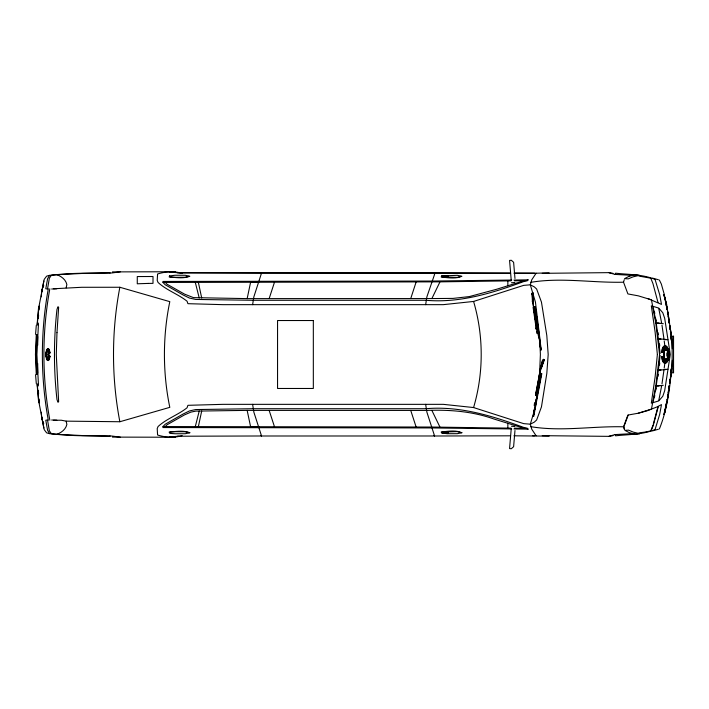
<?xml version="1.0" encoding="UTF-8"?>
<svg xmlns="http://www.w3.org/2000/svg" width="709" height="709" viewBox="0 0 709 709"><rect width="100%" height="100%" fill="white"/><g stroke="black" fill="none" stroke-linecap="round" stroke-linejoin="round"><path stroke-width="1.06" d="M533 302.105L533.008 293.765M532.689 293.349L532.22 293.996L532.867 302.273L532.92 293.615M39.27 402.916L38.596 400.7M531.945 294.005L532.299 293.934C531.493 291.798 533.709 292.498 532.946 294.191L532.592 294.262M48.38 358.364L48.815 350.53C47.937 354.509 50.995 359.179 48.38 358.364L48.159 357.965M36.265 334.515L35.45 354.5L36.265 374.485M36.744 334.515L35.929 354.5L36.744 374.485M36.531 345.035L36.531 363.965M36.708 340.825L36.965 334.515M664.351 348.934L664.351 360.154L663.721 360.456L663.721 348.642L664.776 349.51M533.079 302.167L532.415 301.839L532.087 294.013L532.822 293.384M41.344 296.832L41.592 292.259L43.825 281.039M671.068 371.596L671.237 368.91L671.769 368.91M671.068 372.491L671.299 368.91M671.255 372.491L671.414 368.91M671.6 368.91L669.837 383.108M672.309 360.314C670.351 383.418 668.162 407.329 659.37 428.972M35.565 334.214L36.301 325.378M511.198 429.113L509.558 448.575L511.304 448.726L513.617 446.714L514.973 430.505M37.098 324.775L38.578 307.476L39.27 306.084M37.79 324.882L37.976 322.746M38.339 318.465L38.614 315.257M39.075 309.913L39.349 306.705M37.222 324.819L38.924 306.705L44.215 279.355L46.634 276.147L50.206 275.163M535.685 394.195L536.296 394.31A2.969 2.083 -79.3 0 1 536.057 395.542L535.561 395.454L535.685 394.195L540.612 368.086L541.073 368.166M536.039 394.257L535.907 395.516L540.958 368.148M252.608 304.657L253.849 296.876L261.55 273.018L177.578 272.77L169.265 271.822M425.648 304.657L426.88 296.876L434.59 274.365L434.493 272.983L261.488 273L260.682 273.647M638.322 413.152L651.456 409.146L655.781 386.148L659.565 354.5L655.781 322.852L651.456 299.854L638.322 295.848L627.899 293.925L623.53 282.2L624.248 279.718M47.14 353.844L47.14 355.244M669.704 383.161L670.794 375.681L670.422 377.817M658.555 368.37L660.114 355.439M659.494 365.117L659.76 362.964M664.218 368.113L665.388 358.603M534.196 405.53L534.568 402.703M543.289 361.014L544.193 359.871L543.289 361.014L542.766 360.589L543.599 359.321L542.766 360.589M656.463 384.118L658.377 369.947L661.151 369.947L657.908 370.178M658.005 376.452L658.306 374.272M661.984 383.817L664.014 369.708L665.707 369.54L663.854 369.54M666.814 356.086L666.814 353.002M669.571 382.054L669.943 379.918M668.162 392.635L668.454 390.606M668.897 387.557L669.19 385.536M669.695 382.054L669.996 379.927M668.197 393.646L668.631 390.606M668.924 388.576L669.367 385.536M669.491 385.501L667.373 399.646L668.046 394.558M513.954 428.972L528.329 429.149C495.928 417.025 461.435 405.619 426.082 408.712L253.042 408.712L195.631 409.563L189.471 410.936L183.064 414.047L165.215 424.23L163.043 426.508L162.893 427.554L432.144 427.944L511.747 428.945M549.103 272.885L536.119 273.222L531.75 279.816L530.314 284.814L535.437 302.105L539.638 336.509L540.391 354.5L539.638 372.491L535.437 406.895L530.314 424.186L531.75 429.184L536.11 435.778M511.747 280.055L432.144 281.056L162.893 281.446L163.043 282.492L165.339 282.448L167.032 284.22L184.517 294.12L193.477 297.629L247.157 298.613L250.658 281.978L258.838 281.952M201.71 410.954L198.343 426.729M666.114 404.493L666.513 402.774M667.453 396.694L667.781 394.727M665.396 408.446L666.912 401.046M667.594 396.925L667.949 394.736M666.398 404.493L666.965 401.046M667.036 401.329L664.679 412.461M667.196 399.646L667.284 399.123M48.301 288.776C40.395 332.087 40.395 376.913 48.301 420.224M49.843 288.776C41.937 332.069 41.937 376.931 49.843 420.224M49.01 359.56L48.593 359.587A1.489 0.833 25.9 0 1 48.779 359.374L47.68 360.066A4.963 1.657 90 0 1 46.307 357.974A5.193 1.737 90 0 1 45.89 354.571A5.193 1.737 90 0 1 46.307 351.177A4.963 1.657 90 0 1 47.68 349.085L48.309 349.475A4.963 1.657 90 0 1 49.284 353.055L49.896 352.816A5.335 1.781 90 0 0 48.513 348.695A5.335 1.781 90 0 0 46.697 350.884A5.566 1.861 90 0 0 46.262 354.571A5.566 1.861 90 0 0 46.697 358.258A5.335 1.781 90 0 0 48.513 360.456A5.335 1.781 90 0 0 49.905 356.335L49.284 356.095A4.963 1.657 90 0 1 48.309 359.676L49.027 359.552M119.856 287.26C111.393 331.44 111.393 377.56 119.856 421.74L169.805 407.347C162.636 372.801 162.636 336.199 169.805 301.653L119.856 287.26L81.668 287.287L53.529 288.776M199.229 411.016L195.267 426.712M535.561 395.454L540.728 368.104M533.328 416.405L541.419 373.492M653.29 401.117L656.215 385.829L658.989 385.829L655.781 386.148M543.67 360.216L542.465 360.42L540.293 368.627L540.852 368.503L543.138 361.909M543.785 360.287L542.527 360.606L540.568 368.707L543.289 360.278L543.457 360.978M543.413 360.207L540.675 368.237L541.047 368.795M543.324 360.952L543.324 360.429M541.197 368.565L543.741 360.376M541.144 368.653L543.936 361.076L543.652 360.261M654.363 397.714L654.788 395.542M655.852 390.118L656.277 387.947M658.856 400.018L661.736 385.492L663.314 385.271M43.267 287.26L43.701 285.133M668.516 358.063L668.622 357.265L668.197 358.532M66.15 287.854L66.859 284.548C65.804 279.638 61.408 276.359 56.915 274.72L51.518 275.092L49.355 278.203L47.521 289.006L45.775 288.767L47.592 278.708L49.533 275.535C69.163 272.708 89.272 273.364 109.08 272.735L110.187 273M668.755 354.908L668.631 355.617A3.616 1.196 -85.8 0 0 668.578 356.095L668.543 356.574L668.791 354.784M663.899 414.322L665.751 406.47M665.219 409.456L664.342 414.322M664.182 414.322L666.513 404.493M667.727 359.924A7.843 3.368 -90 0 1 664.298 363.15A7.843 3.368 -90 0 1 661.665 357.088L661.843 356.388L662.561 356.733A7.303 3.128 -90 0 0 664.404 361.998L663.801 361.51L665.583 362.574A7.303 3.128 -90 0 0 668.179 359.498A7.639 3.279 -90 0 0 668.179 349.502A7.303 3.128 -90 0 0 665.583 346.426L663.801 347.49L664.395 347.011A7.303 3.128 -90 0 0 662.561 352.267L661.843 352.612L661.665 351.912A7.843 3.368 -90 0 1 664.298 345.85A7.843 3.368 -90 0 1 667.727 349.076M269.163 298.569L274.569 281.952M410.733 298.569L416.139 281.952M182.142 435.539C174.361 438.233 165.303 437.409 157.584 435.025L157.212 428.608L158.08 426.508C166.695 418.647 178.003 414.951 187.061 407.781L187.912 405.318L223.051 404.343L443.285 404.343L473.577 407.551C483.742 373.164 483.742 335.836 473.577 301.449L443.285 304.657L223.051 304.657L187.912 303.682L187.061 301.219C178.003 294.049 166.695 290.353 158.08 282.492L157.212 280.392L157.584 273.975C165.303 271.591 174.361 270.767 182.142 273.461M662.038 357.168L662.658 358.329L662.259 357.974M653.264 424.337L658.014 406.417L661.488 404.6L659.698 414.322L655.054 429.574C642.762 434.732 628.732 434.333 615.616 435.805L615.084 434.582L609.199 436.221M540.719 368.476L543.005 361.882M624.248 429.282L623.53 426.8L627.899 415.075L638.641 413.152L648.23 410.467M664.413 363.043L665.485 362.742L664.51 363.052M544.166 359.986L543.635 359.56M247.157 298.613L431.887 298.56L439.979 281.854L511.1 280.844M46.741 352.798L46.643 352.993M628.209 415.075L623.849 426.8L624.567 429.282M650.782 430.815L652.954 425.4M609.199 272.779L615.084 274.418L615.616 273.195C628.732 274.667 642.762 274.268 655.054 279.426L659.698 294.678L661.488 304.4L647.911 298.542M668.507 358.08L668.25 358.648M49.231 358.603L48.868 359.011L49.249 358.524M48.815 350.53L47.707 351.292A1.861 0.62 -90 0 0 47.459 351.496A1.515 0.505 -90 0 0 47.343 352.036M664.368 345.992L665.485 346.258L664.51 345.948M442.088 276.297L447.68 276.315L448.203 277.272L447.68 275.473C446.218 276.04 442.319 274.684 441.955 276.927L457.119 277.387L460.965 276.35M664.351 360.154L664.776 359.578M663.721 360.456L664.439 359.498L665.804 359.33A2.739 1.179 90 0 0 666.292 359.02A2.233 0.957 90 0 0 666.478 358.391M170.045 276.288L169.912 276.847L170.878 277.095L176.009 277.308L185.067 277.263L188.922 276.333M662.259 351.026L662.658 350.671L662.038 351.832M666.947 361.865L666.433 362.476M163.043 426.508L165.339 426.552L167.032 424.78L184.517 414.88L190.863 412.124L195.844 411.105L247.157 410.387L426.463 410.431C449.373 409.554 472.345 411.291 494.093 419.063L524.111 428.307L527.124 428.085M46.865 351.309L46.209 352.462A2.357 0.895 -74.9 0 0 46.315 352.072L46.945 351.008M667.329 359.295L667.399 359.233A2.792 2.18 41 0 0 667.151 359.507L667.878 359.055L667.408 359.224M163.043 282.492L165.215 284.77L183.064 294.953L189.471 298.064L195.631 299.437L253.042 300.288L426.082 300.288C461.435 303.381 495.928 291.975 528.329 279.851L513.954 280.028M666.575 362.308L666.017 362.822L666.389 362.529M433.713 273.647L434.493 272.983L510.595 273.178M663.225 360.429C661.727 357.859 663.606 362.193 663.216 360.429M110.187 436L109.08 436.265C89.272 435.636 69.163 436.292 49.533 433.465L47.592 430.292L45.775 420.233L47.521 419.994L49.355 430.797L51.518 433.908L56.915 434.28C61.408 432.641 65.804 429.362 66.859 424.452L66.15 421.146L61.258 420.224L53.529 420.224M661.665 357.088L662.561 356.733M49.284 353.055L49.896 352.816M473.577 301.449L523.659 285.373L530.314 284.814L534.294 286.87L536.624 289.015L541.454 302.096L546.807 335.543L548.19 354.5L546.807 373.457L541.454 406.904L536.624 419.985L534.294 422.13L530.314 424.186L523.659 423.627L473.577 407.551M47.352 349.945L47.007 350.273A1.967 1.276 43 0 0 47.326 350.166L47.459 349.962M260.682 435.353L261.55 435.982L253.849 412.124L252.608 404.343M433.713 435.353L434.59 435.982L426.88 412.124L425.648 404.343M647.911 410.458L658.333 406.425L653.273 425.409L651.101 430.824L646.271 431.843M527.124 280.915L524.111 280.693L496.663 289.254L469.323 296.575L453.078 298.4L431.887 298.56M652.572 430.877L658.395 429.246M530.686 282.35C561.244 277.175 592.715 283.006 623.53 282.2M531.599 294.111L532.202 293.437M532.308 301.742L532.769 301.671L536.802 329.18A2.969 2.083 79.3 0 0 536.624 327.939L532.769 301.671M536.802 329.18L536.296 329.26L536.013 328.028L536.624 327.939M261.55 435.982L177.578 436.23L169.265 437.178M638.995 432.915L646.59 431.852M612.966 435.68L608.357 436.354L542.261 435.672M120.344 271.822L111.933 272.965L82.412 273.444L56.915 274.72M659.476 385.776L661.364 385.545L658.581 385.545M542.261 273.328L608.357 272.646L612.966 273.319M536.013 328.028L536.279 328.001A2.969 2.083 79.3 0 1 536.456 329.242M633.819 433.562L615.084 434.582M661.683 369.912L663.651 369.743M511.455 282.767L514.796 282.483M112.456 271.893L175.238 271.76M51.651 289.006L56.826 288.776M623.53 426.8C592.715 425.994 561.244 431.825 530.686 426.65M514.353 280.808L524.111 280.693M439.979 281.854L165.339 282.448M534.568 273.222L513.901 273.187M442.088 432.703L447.68 432.685L448.203 431.728L447.68 433.527C446.218 432.96 442.319 434.316 441.955 432.073L457.119 431.613L460.965 432.65M434.528 436L510.595 435.822M513.901 435.813L549.103 436.115M665.166 299.57L664.005 294.678L666.682 304.507M666.797 307.954L667.249 307.954M666.912 309.354L667.488 309.354M658.581 323.455L661.364 323.455L659.476 323.224M37.71 323.995L38.472 323.995L36.85 354.5L38.472 385.005L37.71 385.005M671.37 336.509L670.005 325.892M663.854 339.46L665.707 339.46L664.014 339.292L661.984 325.183M665.122 339.673L667.896 339.673M671.769 340.09L671.175 340.09L671.068 337.404M662.259 358.789A6.762 2.898 -90 0 0 667.027 359.082A7.09 3.04 -90 0 0 667.798 354.5L668.977 354.5M45.89 354.571L46.661 354.571A4.821 1.613 90 0 0 47.069 357.69A4.6 1.533 90 0 0 48.637 359.463A4.6 1.533 90 0 0 49.807 355.856M665.122 369.327L667.896 369.327M666.912 399.646L667.488 399.646M666.797 401.046L667.249 401.046M261.488 436L434.59 435.982M510.4 273.178L177.578 272.77M514.796 273.187L536.119 273.222M119.856 421.74L66.15 421.146M532.636 435.769L534.568 435.778M258.838 427.048L250.658 427.022L247.157 410.387M165.339 426.552L431.87 427.048L511.1 428.156M175.238 437.24L112.456 437.107M514.353 428.192L524.111 428.307M615.084 274.418L633.819 275.438M663.216 348.571L662.366 349.555L663.225 348.571M51.651 419.994L56.826 420.224M177.578 436.23L179.182 436.31M56.915 434.28L82.412 435.556L111.933 436.035L120.344 437.178M657.908 338.822L661.151 339.053L658.377 339.053L656.463 324.882M511.455 426.233L514.796 426.517M661.683 339.088L663.651 339.257M655.781 322.852L658.989 323.171L656.215 323.171L653.29 307.883M663.314 323.729L661.736 323.508L658.856 308.982M638.995 276.085L650.782 278.185L652.954 283.6L658.014 302.583M47.264 359.179L46.519 358.213A2.18 0.594 61.7 0 1 46.67 358.559L47.007 358.878A1.967 1.276 -43 0 1 47.326 358.984M49.178 350.556C49.515 352.382 48.868 349.475 49.249 350.627M50.206 433.837L46.634 432.853L44.215 429.645L38.924 402.295L37.222 384.181M652.572 278.123L658.395 279.754M49.284 356.095L49.896 356.335M661.665 351.912L662.561 352.267M532.441 292.746L533.088 293.003M532.299 293.934L532.946 294.191M667.408 349.776L667.851 349.998L667.151 349.493A2.792 2.18 -41 0 0 667.329 349.705L667.399 349.767M188.922 432.667L185.067 431.737L176.009 431.692L170.878 431.905L169.912 432.153L170.045 432.712M543.28 359.49L543.812 359.915M543.112 360.659L543.643 361.085M46.865 357.832L46.12 356.45L46.962 357.983M49.027 349.599L48.239 349.342L48.726 349.794A1.489 0.833 -25.9 0 1 48.593 349.555L49.01 349.581M663.721 348.642L664.439 349.599L665.804 349.759A2.739 1.179 90 0 1 666.292 350.069A2.233 0.957 90 0 1 666.46 350.618M46.643 356.157L46.767 356.432M48.531 358.072L47.707 357.797A1.861 0.62 -90 0 1 47.459 357.593A1.515 0.505 -90 0 1 47.335 356.99M439.979 427.146L431.887 410.44M659.37 280.028L661.337 284.034L664.342 294.678M668.25 350.352L668.507 350.92M668.197 350.468L668.622 351.735L668.516 350.937M668.791 354.216L668.569 352.426L668.578 352.905A3.616 1.196 85.8 0 0 668.631 353.383L668.755 354.092M416.139 427.048L410.733 410.431M274.569 427.048L269.163 410.431M195.267 282.288L199.229 297.984M664.856 297.541L667.08 307.954M665.396 300.554L666.965 307.954M664.236 294.678L664.679 296.539M664.067 294.678L665.219 299.544M663.899 294.678L665.751 302.53M536.359 327.966L536.296 329.26L533.088 307.219M198.343 282.271L201.71 298.046M43.267 421.74L43.701 423.867M43.825 427.961L41.592 416.741L41.344 412.168M654.363 311.286L654.788 313.458M655.852 318.882L656.277 321.053M666.566 304.507L671.547 336.509L672.309 348.686M667.32 309.354L668.144 314.353M667.196 309.354L667.284 309.877M667.586 311.703L668.046 314.442M666.513 306.226L666.168 304.507L666.398 306.226M667.453 312.306L667.781 314.273M536.908 330.784L537.369 333.611M536.713 330.819L537.174 333.647M668.95 319.36L669.544 323.455M669.89 325.892L671.6 340.09M669.199 321.523L669.491 323.499M670.422 331.183L670.732 333.319M668.374 315.354L668.809 318.359M668.197 315.354L669.367 323.464L668.897 321.443M668.162 316.365L668.569 318.394M669.65 325.892L669.996 329.073M669.571 326.946L669.943 329.082M658.005 332.548L658.306 334.728M664.218 340.887L665.388 350.397M659.494 343.883L659.76 346.036M658.555 340.63L660.114 353.561M37.79 384.118L37.976 386.254M38.339 390.535L38.614 393.743M39.075 399.087L39.349 402.295M37.098 384.225L38.578 401.524M514.973 278.495L513.617 262.286L511.304 260.274L509.567 260.425L511.198 279.887M35.565 374.786L36.301 383.622M671.255 336.509L671.476 340.09L671.068 336.509M36.708 368.175L36.965 374.485M38.578 307.476L38.596 308.3M507.848 280.888L507.848 285.754M507.848 423.246L507.848 428.112M41.778 289.511L41.778 291.851M41.778 417.149L41.778 419.489M37.719 336.598L37.719 345.212M37.719 363.504L37.719 373.191M49.807 353.295A4.6 1.533 90 0 0 48.637 349.688A4.6 1.533 90 0 0 47.069 351.46A4.821 1.613 90 0 0 46.661 354.571M540.471 347.756A7.577 5.309 79.3 0 1 539.62 341.685M537.138 324.119A7.577 5.309 79.3 0 1 536.288 318.057M535.756 314.291A7.577 5.309 79.3 0 1 534.905 308.229M539.088 337.918A7.577 5.309 79.3 0 1 538.228 331.856M533.593 414.269A7.577 5.309 -79.3 0 1 534.728 408.242M538.016 390.792A7.577 5.309 -79.3 0 1 539.159 384.765M539.859 381.025A7.577 5.309 -79.3 0 1 541.002 374.999M535.428 404.502A7.577 5.309 -79.3 0 1 536.571 398.476M535.942 394.248A2.969 2.083 -79.3 0 1 535.712 395.48M668.179 358.284A8.189 3.51 -90 0 0 668.543 354.5A8.189 3.51 -90 0 0 668.179 350.716M667.798 354.5A7.09 3.04 -90 0 0 667.027 349.918A6.762 2.898 -90 0 0 662.259 350.211M666.194 361.2L667.249 360.908L666.788 360.863A2.871 2.003 39 0 0 666.46 360.978L666.194 361.2M49.701 356.512L49.267 357.176L49.701 356.512M56.977 332.663L56.286 354.5L58.634 401.64L58.014 402.295L56.977 399.601C53.618 369.628 53.618 339.372 56.977 309.399L58.014 306.705L58.634 307.36L56.977 332.663M46.227 353.179L46.209 353.49A2.464 1.046 -85.7 0 1 46.174 353.809L46.005 354.465L46.227 353.179M46.395 351.106L46.519 350.928A2.18 0.594 -61.7 0 0 46.67 350.583L46.404 351.061M663.075 347.401L663.606 347.445A2.189 1.294 22.1 0 0 663.952 347.126L663.075 347.401M49.258 352.01L49.621 352.869L49.258 352.01M45.979 354.704L46.209 355.661A2.464 1.046 85.7 0 0 46.174 355.333L46.005 354.686M667.577 351.691L667.621 351.886A2.694 2.419 -53.2 0 0 667.781 352.169L668.232 352.524L667.577 351.691M657.376 354.5L655.116 376.887L651.323 403.164L658.732 400.922L662.791 396.26L664.67 390.756L670.289 354.5L664.67 318.244L662.791 312.74L658.732 308.078L651.323 305.836L655.116 332.113L657.376 354.5M665.21 361.971L666.318 362.148L665.503 361.927A1.648 0.532 35.6 0 0 665.246 361.944L665.246 361.944M47.99 359.649L47.317 359.773L47.911 359.729M668.082 359.56L667.329 361.129L667.674 360.367A3.199 0.585 -62.4 0 1 667.913 359.853L668.082 359.56M668.232 356.476L667.621 357.114A2.694 2.419 53.2 0 1 667.781 356.831L668.232 356.476M541.286 373.466L533.239 416.387L533.717 416.475L541.818 373.572L541.286 373.466M662.888 348.668L663.482 347.977L662.924 348.598M667.249 348.092L666.788 348.137A2.871 2.003 -39 0 1 666.46 348.022L667.249 348.092M663.987 361.998L663.075 361.599L663.606 361.555A2.189 1.294 -22.1 0 1 663.952 361.874L663.987 361.989M666.318 346.852L665.503 347.073A1.648 0.532 -35.6 0 1 665.246 347.055L666.318 346.852M47.778 348.943L48.451 348.793L47.778 348.943M47.007 349.546L47.592 348.89L47.007 349.546M441.592 275.961L441.202 277.024C447.831 277.689 455.781 279.116 461.878 276.253L457.296 275.314L441.592 275.961M169.54 275.943L169.159 276.935C175.832 277.52 183.596 278.823 189.826 276.244L185.244 275.269L175.07 275.243L169.54 275.943M47.99 349.493L47.335 349.404L47.973 349.51M189.826 432.756L185.244 433.731L175.07 433.757L170.727 433.429L169.54 433.057L169.159 432.065C175.832 431.48 183.596 430.177 189.826 432.756M461.878 432.747L457.296 433.686L447.113 433.695L441.592 433.039L441.202 431.976C447.831 431.311 455.781 429.884 461.878 432.747M48.442 360.376L47.787 360.172L48.372 360.394M628.821 276.43L624.549 278.655L628.271 278.859L633.013 276.864L639.403 275.34L635.016 274.675L628.821 276.43M535.215 306.616L540.887 349.883L535.215 306.616L534.683 306.687L540.816 349.892L541.304 349.803L535.215 306.616M639.713 433.66L635.335 434.325L629.14 432.57L624.868 430.354L628.591 430.15L633.332 432.136L639.713 433.66M148.181 283.414L137.271 283.795L137.271 276.554L153.002 276.51L153.002 283.37L148.181 283.414M313.325 320.53L277.556 320.53L277.556 388.47L313.325 388.47L313.325 320.53M673.55 336.234L672.159 336.234L672.159 372.828L673.55 372.828L673.55 336.234M668.082 349.44L667.913 349.147A3.199 0.585 62.4 0 1 667.674 348.633L667.417 348.057L668.082 349.44M666.026 346.169L666.93 347.109L666.026 346.169M47.592 360.252L47.007 359.587L47.592 360.252"/></g></svg>
